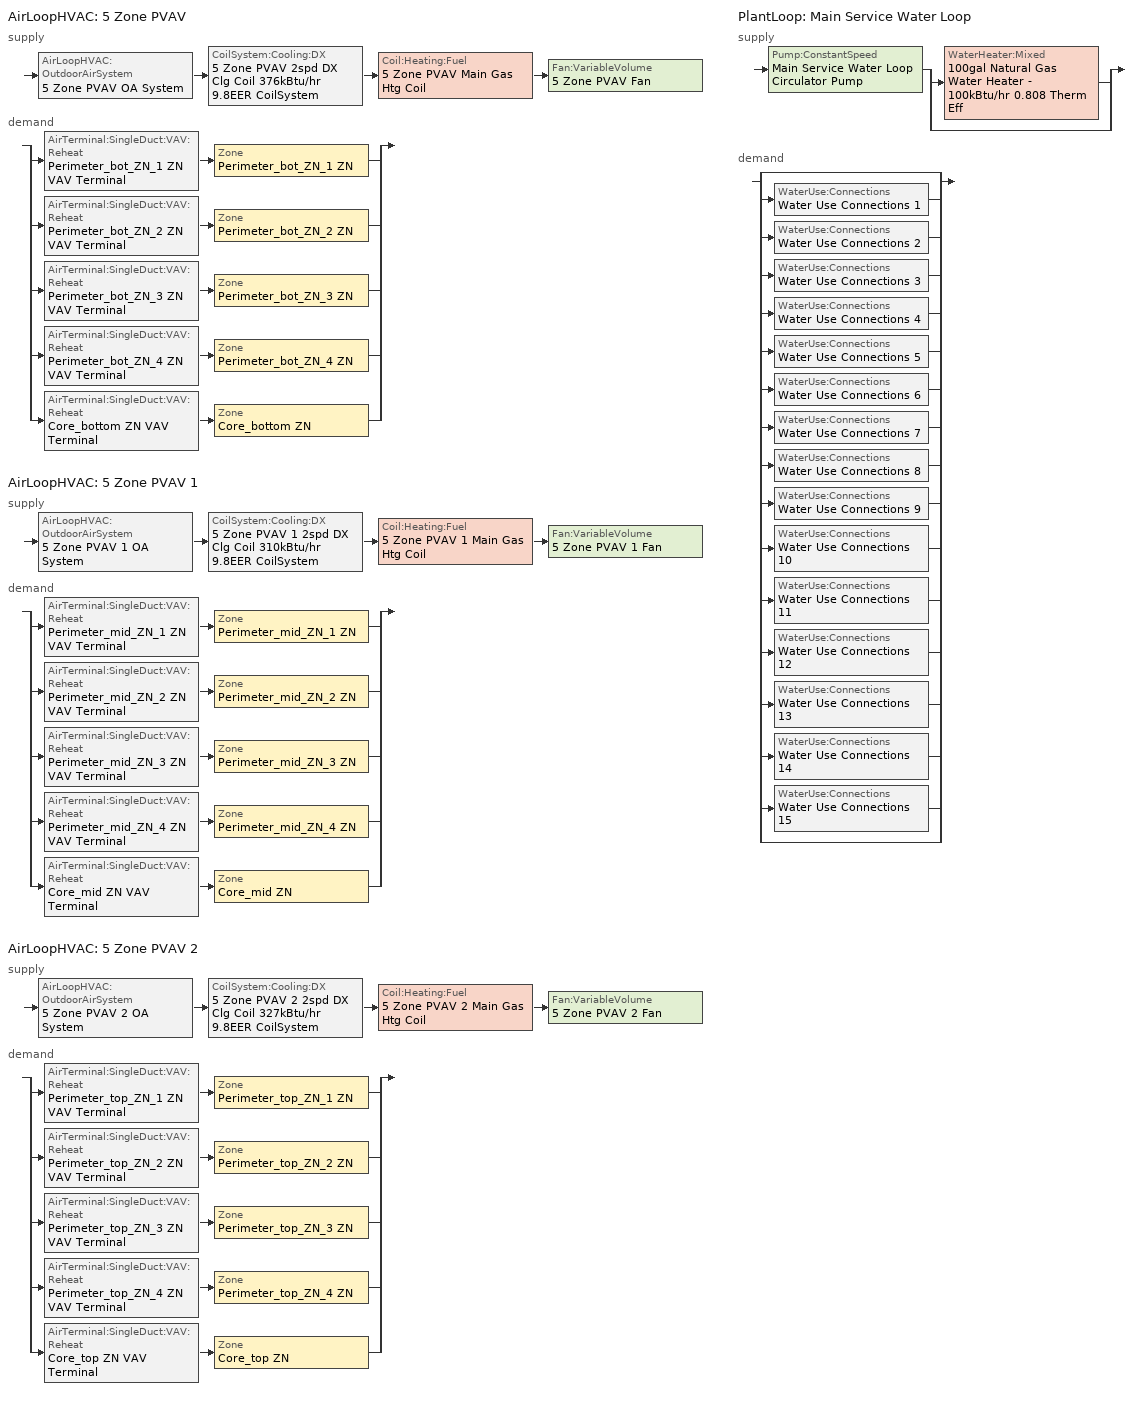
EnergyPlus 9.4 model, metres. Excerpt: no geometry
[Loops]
AirLoopHVAC '5 Zone PVAV'
 supply: AirLoopHVAC:OutdoorAirSystem '5 Zone PVAV OA System' > CoilSystem:Cooling:DX '5 Zone PVAV 2spd DX Clg Coil 376kBtu/hr 9.8EER CoilSystem' > Coil:Heating:Fuel '5 Zone PVAV Main Gas Htg Coil' > Fan:VariableVolume '5 Zone PVAV Fan'
 demand: split
  | AirTerminal:SingleDuct:VAV:Reheat 'Perimeter_bot_ZN_1 ZN VAV Terminal' > Zone 'Perimeter_bot_ZN_1 ZN'
  | AirTerminal:SingleDuct:VAV:Reheat 'Perimeter_bot_ZN_2 ZN VAV Terminal' > Zone 'Perimeter_bot_ZN_2 ZN'
  | AirTerminal:SingleDuct:VAV:Reheat 'Perimeter_bot_ZN_3 ZN VAV Terminal' > Zone 'Perimeter_bot_ZN_3 ZN'
  | AirTerminal:SingleDuct:VAV:Reheat 'Perimeter_bot_ZN_4 ZN VAV Terminal' > Zone 'Perimeter_bot_ZN_4 ZN'
  | AirTerminal:SingleDuct:VAV:Reheat 'Core_bottom ZN VAV Terminal' > Zone 'Core_bottom ZN'
AirLoopHVAC '5 Zone PVAV 1'
 supply: AirLoopHVAC:OutdoorAirSystem '5 Zone PVAV 1 OA System' > CoilSystem:Cooling:DX '5 Zone PVAV 1 2spd DX Clg Coil 310kBtu/hr 9.8EER CoilSystem' > Coil:Heating:Fuel '5 Zone PVAV 1 Main Gas Htg Coil' > Fan:VariableVolume '5 Zone PVAV 1 Fan'
 demand: split
  | AirTerminal:SingleDuct:VAV:Reheat 'Perimeter_mid_ZN_1 ZN VAV Terminal' > Zone 'Perimeter_mid_ZN_1 ZN'
  | AirTerminal:SingleDuct:VAV:Reheat 'Perimeter_mid_ZN_2 ZN VAV Terminal' > Zone 'Perimeter_mid_ZN_2 ZN'
  | AirTerminal:SingleDuct:VAV:Reheat 'Perimeter_mid_ZN_3 ZN VAV Terminal' > Zone 'Perimeter_mid_ZN_3 ZN'
  | AirTerminal:SingleDuct:VAV:Reheat 'Perimeter_mid_ZN_4 ZN VAV Terminal' > Zone 'Perimeter_mid_ZN_4 ZN'
  | AirTerminal:SingleDuct:VAV:Reheat 'Core_mid ZN VAV Terminal' > Zone 'Core_mid ZN'
AirLoopHVAC '5 Zone PVAV 2'
 supply: AirLoopHVAC:OutdoorAirSystem '5 Zone PVAV 2 OA System' > CoilSystem:Cooling:DX '5 Zone PVAV 2 2spd DX Clg Coil 327kBtu/hr 9.8EER CoilSystem' > Coil:Heating:Fuel '5 Zone PVAV 2 Main Gas Htg Coil' > Fan:VariableVolume '5 Zone PVAV 2 Fan'
 demand: split
  | AirTerminal:SingleDuct:VAV:Reheat 'Perimeter_top_ZN_1 ZN VAV Terminal' > Zone 'Perimeter_top_ZN_1 ZN'
  | AirTerminal:SingleDuct:VAV:Reheat 'Perimeter_top_ZN_2 ZN VAV Terminal' > Zone 'Perimeter_top_ZN_2 ZN'
  | AirTerminal:SingleDuct:VAV:Reheat 'Perimeter_top_ZN_3 ZN VAV Terminal' > Zone 'Perimeter_top_ZN_3 ZN'
  | AirTerminal:SingleDuct:VAV:Reheat 'Perimeter_top_ZN_4 ZN VAV Terminal' > Zone 'Perimeter_top_ZN_4 ZN'
  | AirTerminal:SingleDuct:VAV:Reheat 'Core_top ZN VAV Terminal' > Zone 'Core_top ZN'
PlantLoop 'Main Service Water Loop'
 supply: Pump:ConstantSpeed 'Main Service Water Loop Circulator Pump' > split
  | WaterHeater:Mixed '100gal Natural Gas Water Heater - 100kBtu/hr 0.808 Therm Eff'
  | bypass
 demand: split
  | bypass
  | WaterUse:Connections 'Water Use Connections 1'
  | WaterUse:Connections 'Water Use Connections 2'
  | WaterUse:Connections 'Water Use Connections 3'
  | WaterUse:Connections 'Water Use Connections 4'
  | WaterUse:Connections 'Water Use Connections 5'
  | WaterUse:Connections 'Water Use Connections 6'
  | WaterUse:Connections 'Water Use Connections 7'
  | WaterUse:Connections 'Water Use Connections 8'
  | WaterUse:Connections 'Water Use Connections 9'
  | WaterUse:Connections 'Water Use Connections 10'
  | WaterUse:Connections 'Water Use Connections 11'
  | WaterUse:Connections 'Water Use Connections 12'
  | WaterUse:Connections 'Water Use Connections 13'
  | WaterUse:Connections 'Water Use Connections 14'
  | WaterUse:Connections 'Water Use Connections 15'
  | bypass
[ZoneControl:Thermostat] Temperature Difference Between Cutout And Setpoint {deltaC}=0
Name | Zone or ZoneList | Control Type Schedule | Control 1
Core_bottom ZN Thermostat | Core_bottom ZN | Core_bottom ZN Thermostat Schedule | Office WholeBuilding - Md Office Thermostat 1
Core_mid ZN Thermostat | Core_mid ZN | Core_mid ZN Thermostat Schedule | Office WholeBuilding - Md Office Thermostat 2
Core_top ZN Thermostat | Core_top ZN | Core_top ZN Thermostat Schedule | Office WholeBuilding - Md Office Thermostat 3
Perimeter_bot_ZN_1 ZN Thermostat | Perimeter_bot_ZN_1 ZN | Perimeter_bot_ZN_1 ZN Thermostat Schedule | Office WholeBuilding - Md Office Thermostat 4
Perimeter_bot_ZN_2 ZN Thermostat | Perimeter_bot_ZN_2 ZN | Perimeter_bot_ZN_2 ZN Thermostat Schedule | Office WholeBuilding - Md Office Thermostat 5
Perimeter_bot_ZN_3 ZN Thermostat | Perimeter_bot_ZN_3 ZN | Perimeter_bot_ZN_3 ZN Thermostat Schedule | Office WholeBuilding - Md Office Thermostat 6
Perimeter_bot_ZN_4 ZN Thermostat | Perimeter_bot_ZN_4 ZN | Perimeter_bot_ZN_4 ZN Thermostat Schedule | Office WholeBuilding - Md Office Thermostat 7
Perimeter_mid_ZN_1 ZN Thermostat | Perimeter_mid_ZN_1 ZN | Perimeter_mid_ZN_1 ZN Thermostat Schedule | Office WholeBuilding - Md Office Thermostat 8
Perimeter_mid_ZN_2 ZN Thermostat | Perimeter_mid_ZN_2 ZN | Perimeter_mid_ZN_2 ZN Thermostat Schedule | Office WholeBuilding - Md Office Thermostat 9
Perimeter_mid_ZN_3 ZN Thermostat | Perimeter_mid_ZN_3 ZN | Perimeter_mid_ZN_3 ZN Thermostat Schedule | Office WholeBuilding - Md Office Thermostat 10
Perimeter_mid_ZN_4 ZN Thermostat | Perimeter_mid_ZN_4 ZN | Perimeter_mid_ZN_4 ZN Thermostat Schedule | Office WholeBuilding - Md Office Thermostat 11
Perimeter_top_ZN_1 ZN Thermostat | Perimeter_top_ZN_1 ZN | Perimeter_top_ZN_1 ZN Thermostat Schedule | Office WholeBuilding - Md Office Thermostat 12
Perimeter_top_ZN_2 ZN Thermostat | Perimeter_top_ZN_2 ZN | Perimeter_top_ZN_2 ZN Thermostat Schedule | Office WholeBuilding - Md Office Thermostat 13
Perimeter_top_ZN_3 ZN Thermostat | Perimeter_top_ZN_3 ZN | Perimeter_top_ZN_3 ZN Thermostat Schedule | Office WholeBuilding - Md Office Thermostat 14
Perimeter_top_ZN_4 ZN Thermostat | Perimeter_top_ZN_4 ZN | Perimeter_top_ZN_4 ZN Thermostat Schedule | Office WholeBuilding - Md Office Thermostat 15
[ThermostatSetpoint:DualSetpoint] Heating Setpoint Temperature Schedule=OfficeMedium HTGSETP_SCH_PACU_VAV_bot; Cooling Setpoint Temperature Schedule=OfficeMedium CLGSETP_SCH_NO_SETBACK
Office WholeBuilding - Md Office Thermostat 1; Office WholeBuilding - Md Office Thermostat 2; Office WholeBuilding - Md Office Thermostat 3; Office WholeBuilding - Md Office Thermostat 4; Office WholeBuilding - Md Office Thermostat 5; Office WholeBuilding - Md Office Thermostat 6; Office WholeBuilding - Md Office Thermostat 7; Office WholeBuilding - Md Office Thermostat 8; Office WholeBuilding - Md Office Thermostat 9; Office WholeBuilding - Md Office Thermostat 10; Office WholeBuilding - Md Office Thermostat 11; Office WholeBuilding - Md Office Thermostat 12; Office WholeBuilding - Md Office Thermostat 13; Office WholeBuilding - Md Office Thermostat 14; Office WholeBuilding - Md Office Thermostat 15
[AirTerminal:SingleDuct:VAV:Reheat] Availability Schedule=Always On Discrete; Maximum Air Flow Rate {m3/s}=Autosize; Zone Minimum Air Flow Input Method=Constant; Fixed Minimum Air Flow Rate {m3/s}=0; Maximum Hot Water or Steam Flow Rate {m3/s}=Autosize; Minimum Hot Water or Steam Flow Rate {m3/s}=0; Convergence Tolerance=0.001; Damper Heating Action=Normal; Maximum Flow per Zone Floor Area During Reheat {m3/s-m2}=Autocalculate; Maximum Flow Fraction During Reheat=Autocalculate; Maximum Reheat Air Temperature {C}=50
Name | Constant Minimum Air Flow Fraction | Reheat Coil
Core_bottom ZN VAV Terminal | 0.214608 | Core_bottom ZN Electric Reheat Coil
Core_mid ZN VAV Terminal | 0.210789 | Core_mid ZN Electric Reheat Coil
Core_top ZN VAV Terminal | 0.20642 | Core_top ZN Electric Reheat Coil
Perimeter_bot_ZN_1 ZN VAV Terminal | 0.202681 | Perimeter_bot_ZN_1 ZN Electric Reheat Coil
Perimeter_bot_ZN_2 ZN VAV Terminal | 0.2 | Perimeter_bot_ZN_2 ZN Electric Reheat Coil
Perimeter_bot_ZN_3 ZN VAV Terminal | 0.300661 | Perimeter_bot_ZN_3 ZN Electric Reheat Coil
Perimeter_bot_ZN_4 ZN VAV Terminal | 0.2 | Perimeter_bot_ZN_4 ZN Electric Reheat Coil
Perimeter_mid_ZN_1 ZN VAV Terminal | 0.210789 | Perimeter_mid_ZN_1 ZN Electric Reheat Coil
Perimeter_mid_ZN_2 ZN VAV Terminal | 0.210789 | Perimeter_mid_ZN_2 ZN Electric Reheat Coil
Perimeter_mid_ZN_3 ZN VAV Terminal | 0.210789 | Perimeter_mid_ZN_3 ZN Electric Reheat Coil
Perimeter_mid_ZN_4 ZN VAV Terminal | 0.210789 | Perimeter_mid_ZN_4 ZN Electric Reheat Coil
Perimeter_top_ZN_1 ZN VAV Terminal | 0.20642 | Perimeter_top_ZN_1 ZN Electric Reheat Coil
Perimeter_top_ZN_2 ZN VAV Terminal | 0.20642 | Perimeter_top_ZN_2 ZN Electric Reheat Coil
Perimeter_top_ZN_3 ZN VAV Terminal | 0.20642 | Perimeter_top_ZN_3 ZN Electric Reheat Coil
Perimeter_top_ZN_4 ZN VAV Terminal | 0.20642 | Perimeter_top_ZN_4 ZN Electric Reheat Coil
[Coil:Heating:Electric] Availability Schedule=Always On Discrete; Efficiency=1; Nominal Capacity {W}=Autosize
Core_bottom ZN Electric Reheat Coil; Core_mid ZN Electric Reheat Coil; Core_top ZN Electric Reheat Coil; Perimeter_bot_ZN_1 ZN Electric Reheat Coil; Perimeter_bot_ZN_2 ZN Electric Reheat Coil; Perimeter_bot_ZN_3 ZN Electric Reheat Coil; Perimeter_bot_ZN_4 ZN Electric Reheat Coil; Perimeter_mid_ZN_1 ZN Electric Reheat Coil; Perimeter_mid_ZN_2 ZN Electric Reheat Coil; Perimeter_mid_ZN_3 ZN Electric Reheat Coil; Perimeter_mid_ZN_4 ZN Electric Reheat Coil; Perimeter_top_ZN_1 ZN Electric Reheat Coil; Perimeter_top_ZN_2 ZN Electric Reheat Coil; Perimeter_top_ZN_3 ZN Electric Reheat Coil; Perimeter_top_ZN_4 ZN Electric Reheat Coil
[Zone equipment]
Core_bottom ZN: Core_bottom ZN VAV Terminal
Core_mid ZN: Core_mid ZN VAV Terminal
Core_top ZN: Core_top ZN VAV Terminal
Perimeter_bot_ZN_1 ZN: Perimeter_bot_ZN_1 ZN VAV Terminal
Perimeter_bot_ZN_2 ZN: Perimeter_bot_ZN_2 ZN VAV Terminal
Perimeter_bot_ZN_3 ZN: Perimeter_bot_ZN_3 ZN VAV Terminal
Perimeter_bot_ZN_4 ZN: Perimeter_bot_ZN_4 ZN VAV Terminal
Perimeter_mid_ZN_1 ZN: Perimeter_mid_ZN_1 ZN VAV Terminal
Perimeter_mid_ZN_2 ZN: Perimeter_mid_ZN_2 ZN VAV Terminal
Perimeter_mid_ZN_3 ZN: Perimeter_mid_ZN_3 ZN VAV Terminal
Perimeter_mid_ZN_4 ZN: Perimeter_mid_ZN_4 ZN VAV Terminal
Perimeter_top_ZN_1 ZN: Perimeter_top_ZN_1 ZN VAV Terminal
Perimeter_top_ZN_2 ZN: Perimeter_top_ZN_2 ZN VAV Terminal
Perimeter_top_ZN_3 ZN: Perimeter_top_ZN_3 ZN VAV Terminal
Perimeter_top_ZN_4 ZN: Perimeter_top_ZN_4 ZN VAV Terminal
[Sizing:Zone] Zone Cooling Design Supply Air Temperature Input Method=SupplyAirTemperature; Zone Cooling Design Supply Air Temperature {C}=12.7778; Zone Cooling Design Supply Air Temperature Difference {deltaC}=11.11; Zone Heating Design Supply Air Temperature Input Method=SupplyAirTemperature; Zone Heating Design Supply Air Temperature {C}=50; Zone Heating Design Supply Air Temperature Difference {deltaC}=11.11; Zone Cooling Design Supply Air Humidity Ratio {kgWater/kgDryAir}=0.0085; Zone Heating Design Supply Air Humidity Ratio {kgWater/kgDryAir}=0.008; Design Specification Outdoor Air Object=Office WholeBuilding - Md Office Ventilation; Cooling Design Air Flow Method=DesignDay; Cooling Design Air Flow Rate {m3/s}=0; Cooling Minimum Air Flow per Zone Floor Area {m3/s-m2}=0.000762; Cooling Minimum Air Flow {m3/s}=0; Cooling Minimum Air Flow Fraction=0; Heating Design Air Flow Method=DesignDay; Heating Design Air Flow Rate {m3/s}=0; Heating Maximum Air Flow per Zone Floor Area {m3/s-m2}=0.002032; Heating Maximum Air Flow {m3/s}=0.141576; Heating Maximum Air Flow Fraction=0.3; Account for Dedicated Outdoor Air System=No
Core_bottom ZN; Core_mid ZN; Core_top ZN; Perimeter_bot_ZN_1 ZN; Perimeter_bot_ZN_2 ZN; Perimeter_bot_ZN_3 ZN; Perimeter_bot_ZN_4 ZN; Perimeter_mid_ZN_1 ZN; Perimeter_mid_ZN_2 ZN; Perimeter_mid_ZN_3 ZN; Perimeter_mid_ZN_4 ZN; Perimeter_top_ZN_1 ZN; Perimeter_top_ZN_2 ZN; Perimeter_top_ZN_3 ZN; Perimeter_top_ZN_4 ZN
[Controller:MechanicalVentilation] Availability Schedule=OfficeMedium MinOA_MotorizedDamper_Sched; Demand Controlled Ventilation=Yes; System Outdoor Air Method=VentilationRateProcedure; Design Specification Outdoor Air Object Name 1=Office WholeBuilding - Md Office Ventilation; Design Specification Outdoor Air Object Name 2=Office WholeBuilding - Md Office Ventilation; Design Specification Outdoor Air Object Name 3=Office WholeBuilding - Md Office Ventilation; Design Specification Outdoor Air Object Name 4=Office WholeBuilding - Md Office Ventilation; Design Specification Outdoor Air Object Name 5=Office WholeBuilding - Md Office Ventilation
Name | Zone or ZoneList Name 1 | Zone or ZoneList Name 2 | Zone or ZoneList Name 3 | Zone or ZoneList Name 4 | Zone or ZoneList Name 5
5 Zone PVAV Ventilation Controller | Core_bottom ZN | Perimeter_bot_ZN_1 ZN | Perimeter_bot_ZN_2 ZN | Perimeter_bot_ZN_3 ZN | Perimeter_bot_ZN_4 ZN
5 Zone PVAV 1 Ventilation Controller | Core_mid ZN | Perimeter_mid_ZN_1 ZN | Perimeter_mid_ZN_2 ZN | Perimeter_mid_ZN_3 ZN | Perimeter_mid_ZN_4 ZN
5 Zone PVAV 2 Ventilation Controller | Core_top ZN | Perimeter_top_ZN_1 ZN | Perimeter_top_ZN_2 ZN | Perimeter_top_ZN_3 ZN | Perimeter_top_ZN_4 ZN
[DesignSpecification:OutdoorAir]
Office WholeBuilding - Md Office Ventilation: Outdoor Air Method=Sum; Outdoor Air Flow per Person {m3/s-person}=0; Outdoor Air Flow per Zone Floor Area {m3/s-m2}=0.0004318; Outdoor Air Flow per Zone {m3/s}=0; Outdoor Air Flow Air Changes per Hour {1/hr}=0
[AirLoopHVAC] Design Supply Air Flow Rate {m3/s}=AutoSize; Design Return Air Flow Fraction of Supply Air Flow=1
5 Zone PVAV; 5 Zone PVAV 1; 5 Zone PVAV 2
[Sizing:System] Type of Load to Size On=Sensible; Design Outdoor Air Flow Rate {m3/s}=1.19517; Central Heating Maximum System Air Flow Ratio=0.3; Preheat Design Temperature {C}=7.22222; Preheat Design Humidity Ratio {kgWater/kgDryAir}=0.008; Precool Design Temperature {C}=12.7778; Precool Design Humidity Ratio {kgWater/kgDryAir}=0.008; Central Cooling Design Supply Air Temperature {C}=12.7778; Central Heating Design Supply Air Temperature {C}=12.7778; Type of Zone Sum to Use=Coincident; 100% Outdoor Air in Cooling=No; 100% Outdoor Air in Heating=No; Central Cooling Design Supply Air Humidity Ratio {kgWater/kgDryAir}=0.0085; Central Heating Design Supply Air Humidity Ratio {kgWater/kgDryAir}=0.008; Cooling Supply Air Flow Rate Method=DesignDay; Cooling Supply Air Flow Rate {m3/s}=0; Cooling Supply Air Flow Rate Per Floor Area {m3/s-m2}=0.00996765; Cooling Fraction of Autosized Cooling Supply Air Flow Rate=1; Cooling Supply Air Flow Rate Per Unit Cooling Capacity {m3/s-W}=3.94755e-05; Heating Supply Air Flow Rate Method=DesignDay; Heating Supply Air Flow Rate {m3/s}=0; Heating Supply Air Flow Rate Per Floor Area {m3/s-m2}=0.00996765; Heating Fraction of Autosized Heating Supply Air Flow Rate=1; Heating Fraction of Autosized Cooling Supply Air Flow Rate=1; Heating Supply Air Flow Rate Per Unit Heating Capacity {m3/s-W}=3.15882e-05; System Outdoor Air Method=ZoneSum; Zone Maximum Outdoor Air Fraction=1; Cooling Design Capacity Method=CoolingDesignCapacity; Cooling Design Capacity {W}=Autosize; Cooling Design Capacity Per Floor Area {W/m2}=234.7; Fraction of Autosized Cooling Design Capacity=1; Heating Design Capacity Method=HeatingDesignCapacity; Heating Design Capacity {W}=Autosize; Heating Design Capacity Per Floor Area {W/m2}=157; Fraction of Autosized Heating Design Capacity=1; Central Cooling Capacity Control Method=OnOff
5 Zone PVAV; 5 Zone PVAV 1; 5 Zone PVAV 2
[Controller:OutdoorAir] Minimum Outdoor Air Flow Rate {m3/s}=0; Maximum Outdoor Air Flow Rate {m3/s}=Autosize; Economizer Control Type=DifferentialDryBulb; Economizer Control Action Type=ModulateFlow; Lockout Type=LockoutWithHeating; Minimum Limit Type=FixedMinimum; Minimum Outdoor Air Schedule=OfficeMedium MinOA_MotorizedDamper_Sched; High Humidity Control=No; Control High Indoor Humidity Based on Outdoor Humidity Ratio=Yes; Heat Recovery Bypass Control Type=BypassWhenWithinEconomizerLimits
Name | Mechanical Ventilation Controller
Controller Outdoor Air 1 | 5 Zone PVAV Ventilation Controller
Controller Outdoor Air 2 | 5 Zone PVAV 1 Ventilation Controller
Controller Outdoor Air 3 | 5 Zone PVAV 2 Ventilation Controller
[SetpointManager:MixedAir] Control Variable=Temperature
Name | Setpoint Node or NodeList
5 Zone PVAV Mixed Air Node OS Default SPM | 5 Zone PVAV Mixed Air Node
5 Zone PVAV 2spd DX Clg Coil 376kBtu/hr 9.8EER Outlet Air Node OS Default SPM | 5 Zone PVAV 2spd DX Clg Coil 376kBtu/hr 9.8EER Outlet Air Node
5 Zone PVAV Main Gas Htg Coil Outlet Air Node OS Default SPM | 5 Zone PVAV Main Gas Htg Coil Outlet Air Node
5 Zone PVAV 1 Mixed Air Node OS Default SPM | 5 Zone PVAV 1 Mixed Air Node
5 Zone PVAV 1 2spd DX Clg Coil 310kBtu/hr 9.8EER Outlet Air Node OS Default SPM | 5 Zone PVAV 1 2spd DX Clg Coil 310kBtu/hr 9.8EER Outlet Air Node
5 Zone PVAV 1 Main Gas Htg Coil Outlet Air Node OS Default SPM | 5 Zone PVAV 1 Main Gas Htg Coil Outlet Air Node
5 Zone PVAV 2 Mixed Air Node OS Default SPM | 5 Zone PVAV 2 Mixed Air Node
5 Zone PVAV 2 2spd DX Clg Coil 327kBtu/hr 9.8EER Outlet Air Node OS Default SPM | 5 Zone PVAV 2 2spd DX Clg Coil 327kBtu/hr 9.8EER Outlet Air Node
5 Zone PVAV 2 Main Gas Htg Coil Outlet Air Node OS Default SPM | 5 Zone PVAV 2 Main Gas Htg Coil Outlet Air Node
[CoilSystem:Cooling:DX] Availability Schedule=Always On Discrete
Name | Cooling Coil
5 Zone PVAV 2spd DX Clg Coil 376kBtu/hr 9.8EER CoilSystem | 5 Zone PVAV 2spd DX Clg Coil 376kBtu/hr 9.8EER
5 Zone PVAV 1 2spd DX Clg Coil 310kBtu/hr 9.8EER CoilSystem | 5 Zone PVAV 1 2spd DX Clg Coil 310kBtu/hr 9.8EER
5 Zone PVAV 2 2spd DX Clg Coil 327kBtu/hr 9.8EER CoilSystem | 5 Zone PVAV 2 2spd DX Clg Coil 327kBtu/hr 9.8EER
[Coil:Cooling:DX:TwoSpeed] Availability Schedule=Always On Discrete; High Speed Gross Rated Total Cooling Capacity {W}=Autosize; High Speed Rated Sensible Heat Ratio=Autosize; High Speed Gross Rated Cooling COP {W/W}=3.39929; High Speed Rated Air Flow Rate {m3/s}=Autosize; Unit Internal Static Air Pressure {Pa}=773.3; Total Cooling Capacity Function of Temperature Curve=PSZ-AC_CoolCLennoxStandard10Ton_TGA120S2B_CapFT; Total Cooling Capacity Function of Flow Fraction Curve=AHU-1_CoolCStandard10Ton_CapFF; Energy Input Ratio Function of Temperature Curve=PSZ-AC_CoolCStandard10Ton_EIRFT; Energy Input Ratio Function of Flow Fraction Curve=CoolCLennoxStandard10Ton_TGA120S2B_EIRFFF; Part Load Fraction Correlation Curve=PSZ-AC_CoolCLennoxStandard10Ton_TGA120S2B_PLR; Low Speed Gross Rated Total Cooling Capacity {W}=Autosize; Low Speed Gross Rated Sensible Heat Ratio=0.69; Low Speed Gross Rated Cooling COP {W/W}=3.39929; Low Speed Rated Air Flow Rate {m3/s}=Autosize; Low Speed Total Cooling Capacity Function of Temperature Curve=PSZ-AC_CoolCLennoxStandard10Ton_TGA120S2B_CapFT; Low Speed Energy Input Ratio Function of Temperature Curve=PSZ-AC_CoolCStandard10Ton_EIRFT; Condenser Type=AirCooled; Minimum Outdoor Dry-Bulb Temperature for Compressor Operation {C}=-25; High Speed Evaporative Condenser Effectiveness=0; High Speed Evaporative Condenser Air Flow Rate {m3/s}=Autosize; High Speed Evaporative Condenser Pump Rated Power Consumption {W}=Autosize; Low Speed Evaporative Condenser Effectiveness=0; Low Speed Evaporative Condenser Air Flow Rate {m3/s}=Autosize; Low Speed Evaporative Condenser Pump Rated Power Consumption {W}=Autosize; Basin Heater Capacity {W/K}=10; Basin Heater Setpoint Temperature {C}=2
5 Zone PVAV 2spd DX Clg Coil 376kBtu/hr 9.8EER; 5 Zone PVAV 1 2spd DX Clg Coil 310kBtu/hr 9.8EER; 5 Zone PVAV 2 2spd DX Clg Coil 327kBtu/hr 9.8EER
[Coil:Heating:Fuel] Availability Schedule=Always On Discrete; Fuel Type=NaturalGas; Burner Efficiency=0.8; Nominal Capacity {W}=AutoSize; Parasitic Electric Load {W}=0; Parasitic Fuel Load {W}=0
5 Zone PVAV Main Gas Htg Coil; 5 Zone PVAV 1 Main Gas Htg Coil; 5 Zone PVAV 2 Main Gas Htg Coil
[Fan:VariableVolume] Availability Schedule=OfficeMedium HVACOperationSchd; Pressure Rise {Pa}=1389.92; Maximum Flow Rate {m3/s}=AutoSize; Fan Power Minimum Flow Rate Input Method=Fraction; Fan Power Minimum Flow Fraction=0.25; Fan Power Minimum Air Flow Rate {m3/s}=0; Motor In Airstream Fraction=1; Fan Power Coefficient 1=0.04076; Fan Power Coefficient 2=0.0881; Fan Power Coefficient 3=-0.0729; Fan Power Coefficient 4=0.9437; Fan Power Coefficient 5=0
Name | Fan Total Efficiency | Motor Efficiency
5 Zone PVAV Fan | 0.6045 | 0.93
5 Zone PVAV 1 Fan; 5 Zone PVAV 2 Fan | 0.6006 | 0.924
[SetpointManager:Warmest] Control Variable=Temperature; Minimum Setpoint Temperature {C}=12.7778; Maximum Setpoint Temperature {C}=15.5556; Strategy=MaximumTemperature
Name | HVAC Air Loop | Setpoint Node or NodeList
5 Zone PVAV SAT Warmest Reset | 5 Zone PVAV | 5 Zone PVAV Supply Outlet Node
5 Zone PVAV 1 SAT Warmest Reset | 5 Zone PVAV 1 | 5 Zone PVAV 1 Supply Outlet Node
5 Zone PVAV 2 SAT Warmest Reset | 5 Zone PVAV 2 | 5 Zone PVAV 2 Supply Outlet Node
[PlantLoop]
Main Service Water Loop: Fluid Type=Water; Plant Equipment Operation Scheme=Main Service Water Loop Operation Schemes; Maximum Loop Temperature {C}=60; Minimum Loop Temperature {C}=10; Maximum Loop Flow Rate {m3/s}=Autosize; Minimum Loop Flow Rate {m3/s}=0; Plant Loop Volume {m3}=Autocalculate; Load Distribution Scheme=Optimal; Plant Loop Demand Calculation Scheme=SingleSetpoint
[Sizing:Plant]
Main Service Water Loop: Loop Type=Heating; Design Loop Exit Temperature {C}=60; Loop Design Temperature Difference {deltaC}=5; Sizing Option=NonCoincident; Zone Timesteps in Averaging Window=1; Coincident Sizing Factor Mode=None
[Pump:ConstantSpeed]
Main Service Water Loop Circulator Pump: Design Flow Rate {m3/s}=Autosize; Design Pump Head {Pa}=29891; Design Power Consumption {W}=Autosize; Motor Efficiency=0.855; Fraction of Motor Inefficiencies to Fluid Stream=0; Pump Control Type=Intermittent; Design Power Sizing Method=PowerPerFlowPerPressure; Design Electric Power per Unit Flow Rate {W/(m3/s)}=348701.1; Design Shaft Power per Unit Flow Rate per Unit Head {W-s/m3-Pa}=1.28205
[WaterHeater:Mixed]
100gal Natural Gas Water Heater - 100kBtu/hr 0.808 Therm Eff: Tank Volume {m3}=0.378541; Setpoint Temperature Schedule=Service Water Loop Temp - 140F; Deadband Temperature Difference {deltaC}=2; Maximum Temperature Limit {C}=60; Heater Control Type=Cycle; Heater Maximum Capacity {W}=29307.1; Heater Ignition Minimum Flow Rate {m3/s}=0; Heater Ignition Delay {s}=0; Heater Fuel Type=NaturalGas; Heater Thermal Efficiency=0.808453; Off Cycle Parasitic Fuel Consumption Rate {W}=2003.43; Off Cycle Parasitic Fuel Type=NaturalGas; Off Cycle Parasitic Heat Fraction to Tank=0; On Cycle Parasitic Fuel Consumption Rate {W}=2003.43; On Cycle Parasitic Fuel Type=NaturalGas; On Cycle Parasitic Heat Fraction to Tank=0; Ambient Temperature Indicator=Zone; Ambient Temperature Zone=Core_bottom ZN; Off Cycle Loss Coefficient to Ambient Temperature {W/K}=7.96239; Off Cycle Loss Fraction to Zone=1; On Cycle Loss Coefficient to Ambient Temperature {W/K}=7.96239; On Cycle Loss Fraction to Zone=1; Use Side Effectiveness=1; Source Side Effectiveness=1; Use Side Design Flow Rate {m3/s}=Autosize; Source Side Design Flow Rate {m3/s}=Autosize; Indirect Water Heating Recovery Time {hr}=1.5; Source Side Flow Control Mode=IndirectHeatPrimarySetpoint
[SetpointManager:Scheduled]
Service hot water setpoint manager: Control Variable=Temperature; Schedule=Service Water Loop Temp - 140F; Setpoint Node or NodeList=Main Service Water Loop Supply Outlet Node
[WaterUse:Connections]
Name | Water Use Equipment Name 1
Water Use Connections 1 | Core_bottom Service Water Use 0.17gpm
Water Use Connections 2 | Core_mid Service Water Use 0.17gpm
Water Use Connections 3 | Core_top Service Water Use 0.17gpm
Water Use Connections 4 | Perimeter_bot_ZN_1 Service Water Use 0.04gpm
Water Use Connections 5 | Perimeter_bot_ZN_2 Service Water Use 0.02gpm
Water Use Connections 6 | Perimeter_bot_ZN_3 Service Water Use 0.04gpm
Water Use Connections 7 | Perimeter_bot_ZN_4 Service Water Use 0.02gpm
Water Use Connections 8 | Perimeter_mid_ZN_1 Service Water Use 0.04gpm
Water Use Connections 9 | Perimeter_mid_ZN_2 Service Water Use 0.02gpm
Water Use Connections 10 | Perimeter_mid_ZN_3 Service Water Use 0.04gpm
Water Use Connections 11 | Perimeter_mid_ZN_4 Service Water Use 0.02gpm
Water Use Connections 12 | Perimeter_top_ZN_1 Service Water Use 0.04gpm
Water Use Connections 13 | Perimeter_top_ZN_2 Service Water Use 0.02gpm
Water Use Connections 14 | Perimeter_top_ZN_3 Service Water Use 0.04gpm
Water Use Connections 15 | Perimeter_top_ZN_4 Service Water Use 0.02gpm
[WaterUse:Equipment] Flow Rate Fraction Schedule=OfficeMedium BLDG_SWH_SCH; Sensible Fraction Schedule=Fraction Sensible - 0.2; Latent Fraction Schedule=Fraction Latent - 0.05
Name | Peak Flow Rate {m3/s} | Target Temperature Schedule
Core_bottom Service Water Use 0.17gpm | 1.05864e-05 | Mixed Water At Faucet Temp - 140F
Core_mid Service Water Use 0.17gpm | 1.05864e-05 | Mixed Water At Faucet Temp - 140F 1
Core_top Service Water Use 0.17gpm | 1.05864e-05 | Mixed Water At Faucet Temp - 140F 2
Perimeter_bot_ZN_1 Service Water Use 0.04gpm | 2.23171e-06 | Mixed Water At Faucet Temp - 140F 3
Perimeter_bot_ZN_2 Service Water Use 0.02gpm | 1.41286e-06 | Mixed Water At Faucet Temp - 140F 4
Perimeter_bot_ZN_3 Service Water Use 0.04gpm | 2.23171e-06 | Mixed Water At Faucet Temp - 140F 5
Perimeter_bot_ZN_4 Service Water Use 0.02gpm | 1.41277e-06 | Mixed Water At Faucet Temp - 140F 6
Perimeter_mid_ZN_1 Service Water Use 0.04gpm | 2.23171e-06 | Mixed Water At Faucet Temp - 140F 7
Perimeter_mid_ZN_2 Service Water Use 0.02gpm | 1.41286e-06 | Mixed Water At Faucet Temp - 140F 8
Perimeter_mid_ZN_3 Service Water Use 0.04gpm | 2.23171e-06 | Mixed Water At Faucet Temp - 140F 9
Perimeter_mid_ZN_4 Service Water Use 0.02gpm | 1.41277e-06 | Mixed Water At Faucet Temp - 140F 10
Perimeter_top_ZN_1 Service Water Use 0.04gpm | 2.23171e-06 | Mixed Water At Faucet Temp - 140F 11
Perimeter_top_ZN_2 Service Water Use 0.02gpm | 1.41286e-06 | Mixed Water At Faucet Temp - 140F 12
Perimeter_top_ZN_3 Service Water Use 0.04gpm | 2.23171e-06 | Mixed Water At Faucet Temp - 140F 13
Perimeter_top_ZN_4 Service Water Use 0.02gpm | 1.41277e-06 | Mixed Water At Faucet Temp - 140F 14
[PlantEquipmentOperationSchemes]
Main Service Water Loop Operation Schemes: Control Scheme Object Type 1=PlantEquipmentOperation:HeatingLoad; Control Scheme Name 1=Main Service Water Loop Heating Operation Scheme; Control Scheme Schedule Name 1=Always On Discrete
[PlantEquipmentOperation:HeatingLoad]
Main Service Water Loop Heating Operation Scheme: Load Range Lower Limit 1 {W}=0; Load Range Upper Limit 1 {W}=1000000000; Range Equipment List Name 1=Main Service Water Loop Heating Equipment List
[PlantEquipmentList]
Main Service Water Loop Heating Equipment List: WaterHeater:Mixed, 100gal Natural Gas Water Heater - 100kBtu/hr 0.808 Therm Eff
[Schedule:Compact]
Core_bottom ZN Thermostat Schedule; Core_mid ZN Thermostat Schedule; Core_top ZN Thermostat Schedule; Perimeter_bot_ZN_1 ZN Thermostat Schedule; Perimeter_bot_ZN_2 ZN Thermostat Schedule; Perimeter_bot_ZN_3 ZN Thermostat Schedule; Perimeter_bot_ZN_4 ZN Thermostat Schedule; Perimeter_mid_ZN_1 ZN Thermostat Schedule; Perimeter_mid_ZN_2 ZN Thermostat Schedule; Perimeter_mid_ZN_3 ZN Thermostat Schedule; Perimeter_mid_ZN_4 ZN Thermostat Schedule; Perimeter_top_ZN_1 ZN Thermostat Schedule; Perimeter_top_ZN_2 ZN Thermostat Schedule; Perimeter_top_ZN_3 ZN Thermostat Schedule; Perimeter_top_ZN_4 ZN Thermostat Schedule: Through: 12/31, For: AllDays, Until: 24:00, 4
[Schedule:Day:Interval]
OfficeMedium HTGSETP_SCH_PACU_VAV_bot Default; OfficeMedium HTGSETP_SCH_PACU_VAV_bot Summer Design Day: No, 24:00, 15.6
OfficeMedium HTGSETP_SCH_PACU_VAV_bot Wkdy Day: No, 05:00, 15.6, 22:00, 21, 24:00, 15.6
OfficeMedium HTGSETP_SCH_PACU_VAV_bot Sat Day: No, 05:00, 15.6, 17:00, 21, 24:00, 15.6
OfficeMedium HTGSETP_SCH_PACU_VAV_bot Winter Design Day: No, 05:00, 15.6, 06:00, 17.6, 07:00, 19.6, 22:00, 21, 24:00, 15.6
OfficeMedium CLGSETP_SCH_NO_SETBACK Default; OfficeMedium CLGSETP_SCH_NO_SETBACK Default|WntrDsn|Sat|Wkdy Day; OfficeMedium CLGSETP_SCH_NO_SETBACK Winter Design Day: No, 24:00, 24
OfficeMedium CLGSETP_SCH_NO_SETBACK Summer Design Day: No, 05:00, 26.7, 06:00, 25.7, 07:00, 25, 22:00, 24, 24:00, 26.7
OfficeMedium MinOA_MotorizedDamper_Sched Default; OfficeMedium HVACOperationSchd Default: No, 24:00, 0
OfficeMedium MinOA_MotorizedDamper_Sched SmrDsn|Wkdy Day; OfficeMedium MinOA_MotorizedDamper_Sched Summer Design Day: No, 07:00, 0, 22:00, 1, 24:00, 0
OfficeMedium MinOA_MotorizedDamper_Sched WntrDsn|Sat Day; OfficeMedium MinOA_MotorizedDamper_Sched Winter Design Day: No, 07:00, 0, 18:00, 1, 24:00, 0
Fraction Latent - 0.05 Default: No, 24:00, 0.05
Fraction Sensible - 0.2 Default: No, 24:00, 0.2
Mixed Water At Faucet Temp - 140F Default; Mixed Water At Faucet Temp - 140F Default 1; Mixed Water At Faucet Temp - 140F Default 10; Mixed Water At Faucet Temp - 140F Default 11; Mixed Water At Faucet Temp - 140F Default 12; Mixed Water At Faucet Temp - 140F Default 13; Mixed Water At Faucet Temp - 140F Default 14; Mixed Water At Faucet Temp - 140F Default 2; Mixed Water At Faucet Temp - 140F Default 3; Mixed Water At Faucet Temp - 140F Default 4; Mixed Water At Faucet Temp - 140F Default 5; Mixed Water At Faucet Temp - 140F Default 6; Mixed Water At Faucet Temp - 140F Default 7; Mixed Water At Faucet Temp - 140F Default 8; Mixed Water At Faucet Temp - 140F Default 9; Service Water Loop Temp - 140F Default: No, 24:00, 60
OfficeMedium BLDG_SWH_SCH Default: No, 06:00, 0, 11:00, 0.04, 13:00, 0.06, 14:00, 0.09, 15:00, 0.06, 18:00, 0.04, 24:00, 0
OfficeMedium BLDG_SWH_SCH SmrDsn|Wkdy Day; OfficeMedium BLDG_SWH_SCH Summer Design Day: No, 06:00, 0, 07:00, 0.07, 08:00, 0.19, 09:00, 0.35, 10:00, 0.38, 11:00, 0.39, 12:00, 0.47, 13:00, 0.57, 14:00, 0.54, 15:00, 0.34, 16:00, 0.33, 17:00, 0.44, 18:00, 0.26, 19:00, 0.21, 20:00, 0.15, 21:00, 0.17, 22:00, 0.08, 24:00, 0.05
OfficeMedium BLDG_SWH_SCH Winter Design Day; OfficeMedium BLDG_SWH_SCH WntrDsn|Sat Day: No, 06:00, 0, 07:00, 0.07, 08:00, 0.11, 09:00, 0.15, 10:00, 0.21, 11:00, 0.19, 12:00, 0.23, 13:00, 0.2, 14:00, 0.19, 15:00, 0.15, 16:00, 0.13, 17:00, 0.14, 19:00, 0.07, 24:00, 0
OfficeMedium HVACOperationSchd SmrDsn|Wkdy Day; OfficeMedium HVACOperationSchd Summer Design Day: No, 06:00, 0, 22:00, 1, 24:00, 0
OfficeMedium HVACOperationSchd Winter Design Day; OfficeMedium HVACOperationSchd WntrDsn|Sat Day: No, 06:00, 0, 18:00, 1, 24:00, 0
[Schedule:Week:Daily]
OfficeMedium HTGSETP_SCH_PACU_VAV_bot Week Rule - Jan1-Dec31: OfficeMedium HTGSETP_SCH_PACU_VAV_bot Default, OfficeMedium HTGSETP_SCH_PACU_VAV_bot Wkdy Day, OfficeMedium HTGSETP_SCH_PACU_VAV_bot Wkdy Day, OfficeMedium HTGSETP_SCH_PACU_VAV_bot Wkdy Day, OfficeMedium HTGSETP_SCH_PACU_VAV_bot Wkdy Day, OfficeMedium HTGSETP_SCH_PACU_VAV_bot Wkdy Day, OfficeMedium HTGSETP_SCH_PACU_VAV_bot Sat Day, OfficeMedium HTGSETP_SCH_PACU_VAV_bot Default, OfficeMedium HTGSETP_SCH_PACU_VAV_bot Summer Design Day, OfficeMedium HTGSETP_SCH_PACU_VAV_bot Winter Design Day, OfficeMedium HTGSETP_SCH_PACU_VAV_bot Default, OfficeMedium HTGSETP_SCH_PACU_VAV_bot Default
OfficeMedium CLGSETP_SCH_NO_SETBACK Week Rule - Jan1-Dec31: OfficeMedium CLGSETP_SCH_NO_SETBACK Default, OfficeMedium CLGSETP_SCH_NO_SETBACK Default|WntrDsn|Sat|Wkdy Day, OfficeMedium CLGSETP_SCH_NO_SETBACK Default|WntrDsn|Sat|Wkdy Day, OfficeMedium CLGSETP_SCH_NO_SETBACK Default|WntrDsn|Sat|Wkdy Day, OfficeMedium CLGSETP_SCH_NO_SETBACK Default|WntrDsn|Sat|Wkdy Day, OfficeMedium CLGSETP_SCH_NO_SETBACK Default|WntrDsn|Sat|Wkdy Day, OfficeMedium CLGSETP_SCH_NO_SETBACK Default|WntrDsn|Sat|Wkdy Day, OfficeMedium CLGSETP_SCH_NO_SETBACK Default, OfficeMedium CLGSETP_SCH_NO_SETBACK Summer Design Day, OfficeMedium CLGSETP_SCH_NO_SETBACK Winter Design Day, OfficeMedium CLGSETP_SCH_NO_SETBACK Default, OfficeMedium CLGSETP_SCH_NO_SETBACK Default
OfficeMedium MinOA_MotorizedDamper_Sched Week Rule - Jan1-Dec31: OfficeMedium MinOA_MotorizedDamper_Sched Default, OfficeMedium MinOA_MotorizedDamper_Sched SmrDsn|Wkdy Day, OfficeMedium MinOA_MotorizedDamper_Sched SmrDsn|Wkdy Day, OfficeMedium MinOA_MotorizedDamper_Sched SmrDsn|Wkdy Day, OfficeMedium MinOA_MotorizedDamper_Sched SmrDsn|Wkdy Day, OfficeMedium MinOA_MotorizedDamper_Sched SmrDsn|Wkdy Day, OfficeMedium MinOA_MotorizedDamper_Sched WntrDsn|Sat Day, OfficeMedium MinOA_MotorizedDamper_Sched Default, OfficeMedium MinOA_MotorizedDamper_Sched Summer Design Day, OfficeMedium MinOA_MotorizedDamper_Sched Winter Design Day, OfficeMedium MinOA_MotorizedDamper_Sched Default, OfficeMedium MinOA_MotorizedDamper_Sched Default
Fraction Latent - 0.05 Week Rule - Jan1-Dec31: Fraction Latent - 0.05 Default, Fraction Latent - 0.05 Default, Fraction Latent - 0.05 Default, Fraction Latent - 0.05 Default, Fraction Latent - 0.05 Default, Fraction Latent - 0.05 Default, Fraction Latent - 0.05 Default, Fraction Latent - 0.05 Default, Fraction Latent - 0.05 Default, Fraction Latent - 0.05 Default, Fraction Latent - 0.05 Default, Fraction Latent - 0.05 Default
Fraction Sensible - 0.2 Week Rule - Jan1-Dec31: Fraction Sensible - 0.2 Default, Fraction Sensible - 0.2 Default, Fraction Sensible - 0.2 Default, Fraction Sensible - 0.2 Default, Fraction Sensible - 0.2 Default, Fraction Sensible - 0.2 Default, Fraction Sensible - 0.2 Default, Fraction Sensible - 0.2 Default, Fraction Sensible - 0.2 Default, Fraction Sensible - 0.2 Default, Fraction Sensible - 0.2 Default, Fraction Sensible - 0.2 Default
Mixed Water At Faucet Temp - 140F Week Rule - Jan1-Dec31: Mixed Water At Faucet Temp - 140F Default, Mixed Water At Faucet Temp - 140F Default, Mixed Water At Faucet Temp - 140F Default, Mixed Water At Faucet Temp - 140F Default, Mixed Water At Faucet Temp - 140F Default, Mixed Water At Faucet Temp - 140F Default, Mixed Water At Faucet Temp - 140F Default, Mixed Water At Faucet Temp - 140F Default, Mixed Water At Faucet Temp - 140F Default, Mixed Water At Faucet Temp - 140F Default, Mixed Water At Faucet Temp - 140F Default, Mixed Water At Faucet Temp - 140F Default
Mixed Water At Faucet Temp - 140F 1 Week Rule - Jan1-Dec31: Mixed Water At Faucet Temp - 140F Default 1, Mixed Water At Faucet Temp - 140F Default 1, Mixed Water At Faucet Temp - 140F Default 1, Mixed Water At Faucet Temp - 140F Default 1, Mixed Water At Faucet Temp - 140F Default 1, Mixed Water At Faucet Temp - 140F Default 1, Mixed Water At Faucet Temp - 140F Default 1, Mixed Water At Faucet Temp - 140F Default 1, Mixed Water At Faucet Temp - 140F Default 1, Mixed Water At Faucet Temp - 140F Default 1, Mixed Water At Faucet Temp - 140F Default 1, Mixed Water At Faucet Temp - 140F Default 1
Mixed Water At Faucet Temp - 140F 10 Week Rule - Jan1-Dec31: Mixed Water At Faucet Temp - 140F Default 10, Mixed Water At Faucet Temp - 140F Default 10, Mixed Water At Faucet Temp - 140F Default 10, Mixed Water At Faucet Temp - 140F Default 10, Mixed Water At Faucet Temp - 140F Default 10, Mixed Water At Faucet Temp - 140F Default 10, Mixed Water At Faucet Temp - 140F Default 10, Mixed Water At Faucet Temp - 140F Default 10, Mixed Water At Faucet Temp - 140F Default 10, Mixed Water At Faucet Temp - 140F Default 10, Mixed Water At Faucet Temp - 140F Default 10, Mixed Water At Faucet Temp - 140F Default 10
Mixed Water At Faucet Temp - 140F 11 Week Rule - Jan1-Dec31: Mixed Water At Faucet Temp - 140F Default 11, Mixed Water At Faucet Temp - 140F Default 11, Mixed Water At Faucet Temp - 140F Default 11, Mixed Water At Faucet Temp - 140F Default 11, Mixed Water At Faucet Temp - 140F Default 11, Mixed Water At Faucet Temp - 140F Default 11, Mixed Water At Faucet Temp - 140F Default 11, Mixed Water At Faucet Temp - 140F Default 11, Mixed Water At Faucet Temp - 140F Default 11, Mixed Water At Faucet Temp - 140F Default 11, Mixed Water At Faucet Temp - 140F Default 11, Mixed Water At Faucet Temp - 140F Default 11
Mixed Water At Faucet Temp - 140F 12 Week Rule - Jan1-Dec31: Mixed Water At Faucet Temp - 140F Default 12, Mixed Water At Faucet Temp - 140F Default 12, Mixed Water At Faucet Temp - 140F Default 12, Mixed Water At Faucet Temp - 140F Default 12, Mixed Water At Faucet Temp - 140F Default 12, Mixed Water At Faucet Temp - 140F Default 12, Mixed Water At Faucet Temp - 140F Default 12, Mixed Water At Faucet Temp - 140F Default 12, Mixed Water At Faucet Temp - 140F Default 12, Mixed Water At Faucet Temp - 140F Default 12, Mixed Water At Faucet Temp - 140F Default 12, Mixed Water At Faucet Temp - 140F Default 12
Mixed Water At Faucet Temp - 140F 13 Week Rule - Jan1-Dec31: Mixed Water At Faucet Temp - 140F Default 13, Mixed Water At Faucet Temp - 140F Default 13, Mixed Water At Faucet Temp - 140F Default 13, Mixed Water At Faucet Temp - 140F Default 13, Mixed Water At Faucet Temp - 140F Default 13, Mixed Water At Faucet Temp - 140F Default 13, Mixed Water At Faucet Temp - 140F Default 13, Mixed Water At Faucet Temp - 140F Default 13, Mixed Water At Faucet Temp - 140F Default 13, Mixed Water At Faucet Temp - 140F Default 13, Mixed Water At Faucet Temp - 140F Default 13, Mixed Water At Faucet Temp - 140F Default 13
Mixed Water At Faucet Temp - 140F 14 Week Rule - Jan1-Dec31: Mixed Water At Faucet Temp - 140F Default 14, Mixed Water At Faucet Temp - 140F Default 14, Mixed Water At Faucet Temp - 140F Default 14, Mixed Water At Faucet Temp - 140F Default 14, Mixed Water At Faucet Temp - 140F Default 14, Mixed Water At Faucet Temp - 140F Default 14, Mixed Water At Faucet Temp - 140F Default 14, Mixed Water At Faucet Temp - 140F Default 14, Mixed Water At Faucet Temp - 140F Default 14, Mixed Water At Faucet Temp - 140F Default 14, Mixed Water At Faucet Temp - 140F Default 14, Mixed Water At Faucet Temp - 140F Default 14
Mixed Water At Faucet Temp - 140F 2 Week Rule - Jan1-Dec31: Mixed Water At Faucet Temp - 140F Default 2, Mixed Water At Faucet Temp - 140F Default 2, Mixed Water At Faucet Temp - 140F Default 2, Mixed Water At Faucet Temp - 140F Default 2, Mixed Water At Faucet Temp - 140F Default 2, Mixed Water At Faucet Temp - 140F Default 2, Mixed Water At Faucet Temp - 140F Default 2, Mixed Water At Faucet Temp - 140F Default 2, Mixed Water At Faucet Temp - 140F Default 2, Mixed Water At Faucet Temp - 140F Default 2, Mixed Water At Faucet Temp - 140F Default 2, Mixed Water At Faucet Temp - 140F Default 2
Mixed Water At Faucet Temp - 140F 3 Week Rule - Jan1-Dec31: Mixed Water At Faucet Temp - 140F Default 3, Mixed Water At Faucet Temp - 140F Default 3, Mixed Water At Faucet Temp - 140F Default 3, Mixed Water At Faucet Temp - 140F Default 3, Mixed Water At Faucet Temp - 140F Default 3, Mixed Water At Faucet Temp - 140F Default 3, Mixed Water At Faucet Temp - 140F Default 3, Mixed Water At Faucet Temp - 140F Default 3, Mixed Water At Faucet Temp - 140F Default 3, Mixed Water At Faucet Temp - 140F Default 3, Mixed Water At Faucet Temp - 140F Default 3, Mixed Water At Faucet Temp - 140F Default 3
Mixed Water At Faucet Temp - 140F 4 Week Rule - Jan1-Dec31: Mixed Water At Faucet Temp - 140F Default 4, Mixed Water At Faucet Temp - 140F Default 4, Mixed Water At Faucet Temp - 140F Default 4, Mixed Water At Faucet Temp - 140F Default 4, Mixed Water At Faucet Temp - 140F Default 4, Mixed Water At Faucet Temp - 140F Default 4, Mixed Water At Faucet Temp - 140F Default 4, Mixed Water At Faucet Temp - 140F Default 4, Mixed Water At Faucet Temp - 140F Default 4, Mixed Water At Faucet Temp - 140F Default 4, Mixed Water At Faucet Temp - 140F Default 4, Mixed Water At Faucet Temp - 140F Default 4
Mixed Water At Faucet Temp - 140F 5 Week Rule - Jan1-Dec31: Mixed Water At Faucet Temp - 140F Default 5, Mixed Water At Faucet Temp - 140F Default 5, Mixed Water At Faucet Temp - 140F Default 5, Mixed Water At Faucet Temp - 140F Default 5, Mixed Water At Faucet Temp - 140F Default 5, Mixed Water At Faucet Temp - 140F Default 5, Mixed Water At Faucet Temp - 140F Default 5, Mixed Water At Faucet Temp - 140F Default 5, Mixed Water At Faucet Temp - 140F Default 5, Mixed Water At Faucet Temp - 140F Default 5, Mixed Water At Faucet Temp - 140F Default 5, Mixed Water At Faucet Temp - 140F Default 5
Mixed Water At Faucet Temp - 140F 6 Week Rule - Jan1-Dec31: Mixed Water At Faucet Temp - 140F Default 6, Mixed Water At Faucet Temp - 140F Default 6, Mixed Water At Faucet Temp - 140F Default 6, Mixed Water At Faucet Temp - 140F Default 6, Mixed Water At Faucet Temp - 140F Default 6, Mixed Water At Faucet Temp - 140F Default 6, Mixed Water At Faucet Temp - 140F Default 6, Mixed Water At Faucet Temp - 140F Default 6, Mixed Water At Faucet Temp - 140F Default 6, Mixed Water At Faucet Temp - 140F Default 6, Mixed Water At Faucet Temp - 140F Default 6, Mixed Water At Faucet Temp - 140F Default 6
Mixed Water At Faucet Temp - 140F 7 Week Rule - Jan1-Dec31: Mixed Water At Faucet Temp - 140F Default 7, Mixed Water At Faucet Temp - 140F Default 7, Mixed Water At Faucet Temp - 140F Default 7, Mixed Water At Faucet Temp - 140F Default 7, Mixed Water At Faucet Temp - 140F Default 7, Mixed Water At Faucet Temp - 140F Default 7, Mixed Water At Faucet Temp - 140F Default 7, Mixed Water At Faucet Temp - 140F Default 7, Mixed Water At Faucet Temp - 140F Default 7, Mixed Water At Faucet Temp - 140F Default 7, Mixed Water At Faucet Temp - 140F Default 7, Mixed Water At Faucet Temp - 140F Default 7
Mixed Water At Faucet Temp - 140F 8 Week Rule - Jan1-Dec31: Mixed Water At Faucet Temp - 140F Default 8, Mixed Water At Faucet Temp - 140F Default 8, Mixed Water At Faucet Temp - 140F Default 8, Mixed Water At Faucet Temp - 140F Default 8, Mixed Water At Faucet Temp - 140F Default 8, Mixed Water At Faucet Temp - 140F Default 8, Mixed Water At Faucet Temp - 140F Default 8, Mixed Water At Faucet Temp - 140F Default 8, Mixed Water At Faucet Temp - 140F Default 8, Mixed Water At Faucet Temp - 140F Default 8, Mixed Water At Faucet Temp - 140F Default 8, Mixed Water At Faucet Temp - 140F Default 8
Mixed Water At Faucet Temp - 140F 9 Week Rule - Jan1-Dec31: Mixed Water At Faucet Temp - 140F Default 9, Mixed Water At Faucet Temp - 140F Default 9, Mixed Water At Faucet Temp - 140F Default 9, Mixed Water At Faucet Temp - 140F Default 9, Mixed Water At Faucet Temp - 140F Default 9, Mixed Water At Faucet Temp - 140F Default 9, Mixed Water At Faucet Temp - 140F Default 9, Mixed Water At Faucet Temp - 140F Default 9, Mixed Water At Faucet Temp - 140F Default 9, Mixed Water At Faucet Temp - 140F Default 9, Mixed Water At Faucet Temp - 140F Default 9, Mixed Water At Faucet Temp - 140F Default 9
OfficeMedium BLDG_SWH_SCH Week Rule - Jan1-Dec31: OfficeMedium BLDG_SWH_SCH Default, OfficeMedium BLDG_SWH_SCH SmrDsn|Wkdy Day, OfficeMedium BLDG_SWH_SCH SmrDsn|Wkdy Day, OfficeMedium BLDG_SWH_SCH SmrDsn|Wkdy Day, OfficeMedium BLDG_SWH_SCH SmrDsn|Wkdy Day, OfficeMedium BLDG_SWH_SCH SmrDsn|Wkdy Day, OfficeMedium BLDG_SWH_SCH WntrDsn|Sat Day, OfficeMedium BLDG_SWH_SCH Default, OfficeMedium BLDG_SWH_SCH Summer Design Day, OfficeMedium BLDG_SWH_SCH Winter Design Day, OfficeMedium BLDG_SWH_SCH Default, OfficeMedium BLDG_SWH_SCH Default
OfficeMedium HVACOperationSchd Week Rule - Jan1-Dec31: OfficeMedium HVACOperationSchd Default, OfficeMedium HVACOperationSchd SmrDsn|Wkdy Day, OfficeMedium HVACOperationSchd SmrDsn|Wkdy Day, OfficeMedium HVACOperationSchd SmrDsn|Wkdy Day, OfficeMedium HVACOperationSchd SmrDsn|Wkdy Day, OfficeMedium HVACOperationSchd SmrDsn|Wkdy Day, OfficeMedium HVACOperationSchd WntrDsn|Sat Day, OfficeMedium HVACOperationSchd Default, OfficeMedium HVACOperationSchd Summer Design Day, OfficeMedium HVACOperationSchd Winter Design Day, OfficeMedium HVACOperationSchd Default, OfficeMedium HVACOperationSchd Default
Service Water Loop Temp - 140F Week Rule - Jan1-Dec31: Service Water Loop Temp - 140F Default, Service Water Loop Temp - 140F Default, Service Water Loop Temp - 140F Default, Service Water Loop Temp - 140F Default, Service Water Loop Temp - 140F Default, Service Water Loop Temp - 140F Default, Service Water Loop Temp - 140F Default, Service Water Loop Temp - 140F Default, Service Water Loop Temp - 140F Default, Service Water Loop Temp - 140F Default, Service Water Loop Temp - 140F Default, Service Water Loop Temp - 140F Default
[Schedule:Year]
OfficeMedium HTGSETP_SCH_PACU_VAV_bot: OfficeMedium HTGSETP_SCH_PACU_VAV_bot Week Rule - Jan1-Dec31, 1, 1, 12, 31
OfficeMedium CLGSETP_SCH_NO_SETBACK: OfficeMedium CLGSETP_SCH_NO_SETBACK Week Rule - Jan1-Dec31, 1, 1, 12, 31
OfficeMedium MinOA_MotorizedDamper_Sched: OfficeMedium MinOA_MotorizedDamper_Sched Week Rule - Jan1-Dec31, 1, 1, 12, 31
Fraction Latent - 0.05: Fraction Latent - 0.05 Week Rule - Jan1-Dec31, 1, 1, 12, 31
Fraction Sensible - 0.2: Fraction Sensible - 0.2 Week Rule - Jan1-Dec31, 1, 1, 12, 31
Mixed Water At Faucet Temp - 140F: Mixed Water At Faucet Temp - 140F Week Rule - Jan1-Dec31, 1, 1, 12, 31
Mixed Water At Faucet Temp - 140F 1: Mixed Water At Faucet Temp - 140F 1 Week Rule - Jan1-Dec31, 1, 1, 12, 31
Mixed Water At Faucet Temp - 140F 10: Mixed Water At Faucet Temp - 140F 10 Week Rule - Jan1-Dec31, 1, 1, 12, 31
Mixed Water At Faucet Temp - 140F 11: Mixed Water At Faucet Temp - 140F 11 Week Rule - Jan1-Dec31, 1, 1, 12, 31
Mixed Water At Faucet Temp - 140F 12: Mixed Water At Faucet Temp - 140F 12 Week Rule - Jan1-Dec31, 1, 1, 12, 31
Mixed Water At Faucet Temp - 140F 13: Mixed Water At Faucet Temp - 140F 13 Week Rule - Jan1-Dec31, 1, 1, 12, 31
Mixed Water At Faucet Temp - 140F 14: Mixed Water At Faucet Temp - 140F 14 Week Rule - Jan1-Dec31, 1, 1, 12, 31
Mixed Water At Faucet Temp - 140F 2: Mixed Water At Faucet Temp - 140F 2 Week Rule - Jan1-Dec31, 1, 1, 12, 31
Mixed Water At Faucet Temp - 140F 3: Mixed Water At Faucet Temp - 140F 3 Week Rule - Jan1-Dec31, 1, 1, 12, 31
Mixed Water At Faucet Temp - 140F 4: Mixed Water At Faucet Temp - 140F 4 Week Rule - Jan1-Dec31, 1, 1, 12, 31
Mixed Water At Faucet Temp - 140F 5: Mixed Water At Faucet Temp - 140F 5 Week Rule - Jan1-Dec31, 1, 1, 12, 31
Mixed Water At Faucet Temp - 140F 6: Mixed Water At Faucet Temp - 140F 6 Week Rule - Jan1-Dec31, 1, 1, 12, 31
Mixed Water At Faucet Temp - 140F 7: Mixed Water At Faucet Temp - 140F 7 Week Rule - Jan1-Dec31, 1, 1, 12, 31
Mixed Water At Faucet Temp - 140F 8: Mixed Water At Faucet Temp - 140F 8 Week Rule - Jan1-Dec31, 1, 1, 12, 31
Mixed Water At Faucet Temp - 140F 9: Mixed Water At Faucet Temp - 140F 9 Week Rule - Jan1-Dec31, 1, 1, 12, 31
OfficeMedium BLDG_SWH_SCH: OfficeMedium BLDG_SWH_SCH Week Rule - Jan1-Dec31, 1, 1, 12, 31
OfficeMedium HVACOperationSchd: OfficeMedium HVACOperationSchd Week Rule - Jan1-Dec31, 1, 1, 12, 31
Service Water Loop Temp - 140F: Service Water Loop Temp - 140F Week Rule - Jan1-Dec31, 1, 1, 12, 31
[Schedule:Constant]
Always On Discrete: Hourly Value=1
[Curve:Biquadratic] Minimum Value of x {BasedOnField A2}=17; Maximum Value of x {BasedOnField A2}=22; Minimum Value of y {BasedOnField A3}=29; Maximum Value of y {BasedOnField A3}=46
Name | Coefficient1 Constant | Coefficient2 x | Coefficient3 x**2 | Coefficient4 y | Coefficient5 y**2 | Coefficient6 x*y
PSZ-AC_CoolCLennoxStandard10Ton_TGA120S2B_CapFT | 0.42415 | 0.04426 | -0.00042 | 0.00333 | -8e-05 | -0.00021
PSZ-AC_CoolCStandard10Ton_EIRFT | 1.23649 | -0.02431 | 0.00057 | -0.01434 | 0.00063 | -0.00038
[Curve:Quadratic]
Name | Coefficient1 Constant | Coefficient2 x | Coefficient3 x**2 | Minimum Value of x {BasedOnField A2} | Maximum Value of x {BasedOnField A2}
AHU-1_CoolCStandard10Ton_CapFF | 0.77136 | 0.34053 | -0.11088 | 0.75918 | 1.13877
CoolCLennoxStandard10Ton_TGA120S2B_EIRFFF | 1.2055 | -0.32953 | 0.12308 | 0.75918 | 1.13877
PSZ-AC_CoolCLennoxStandard10Ton_TGA120S2B_PLR | 0.771 | 0.229 | 0 | 0 | 1
